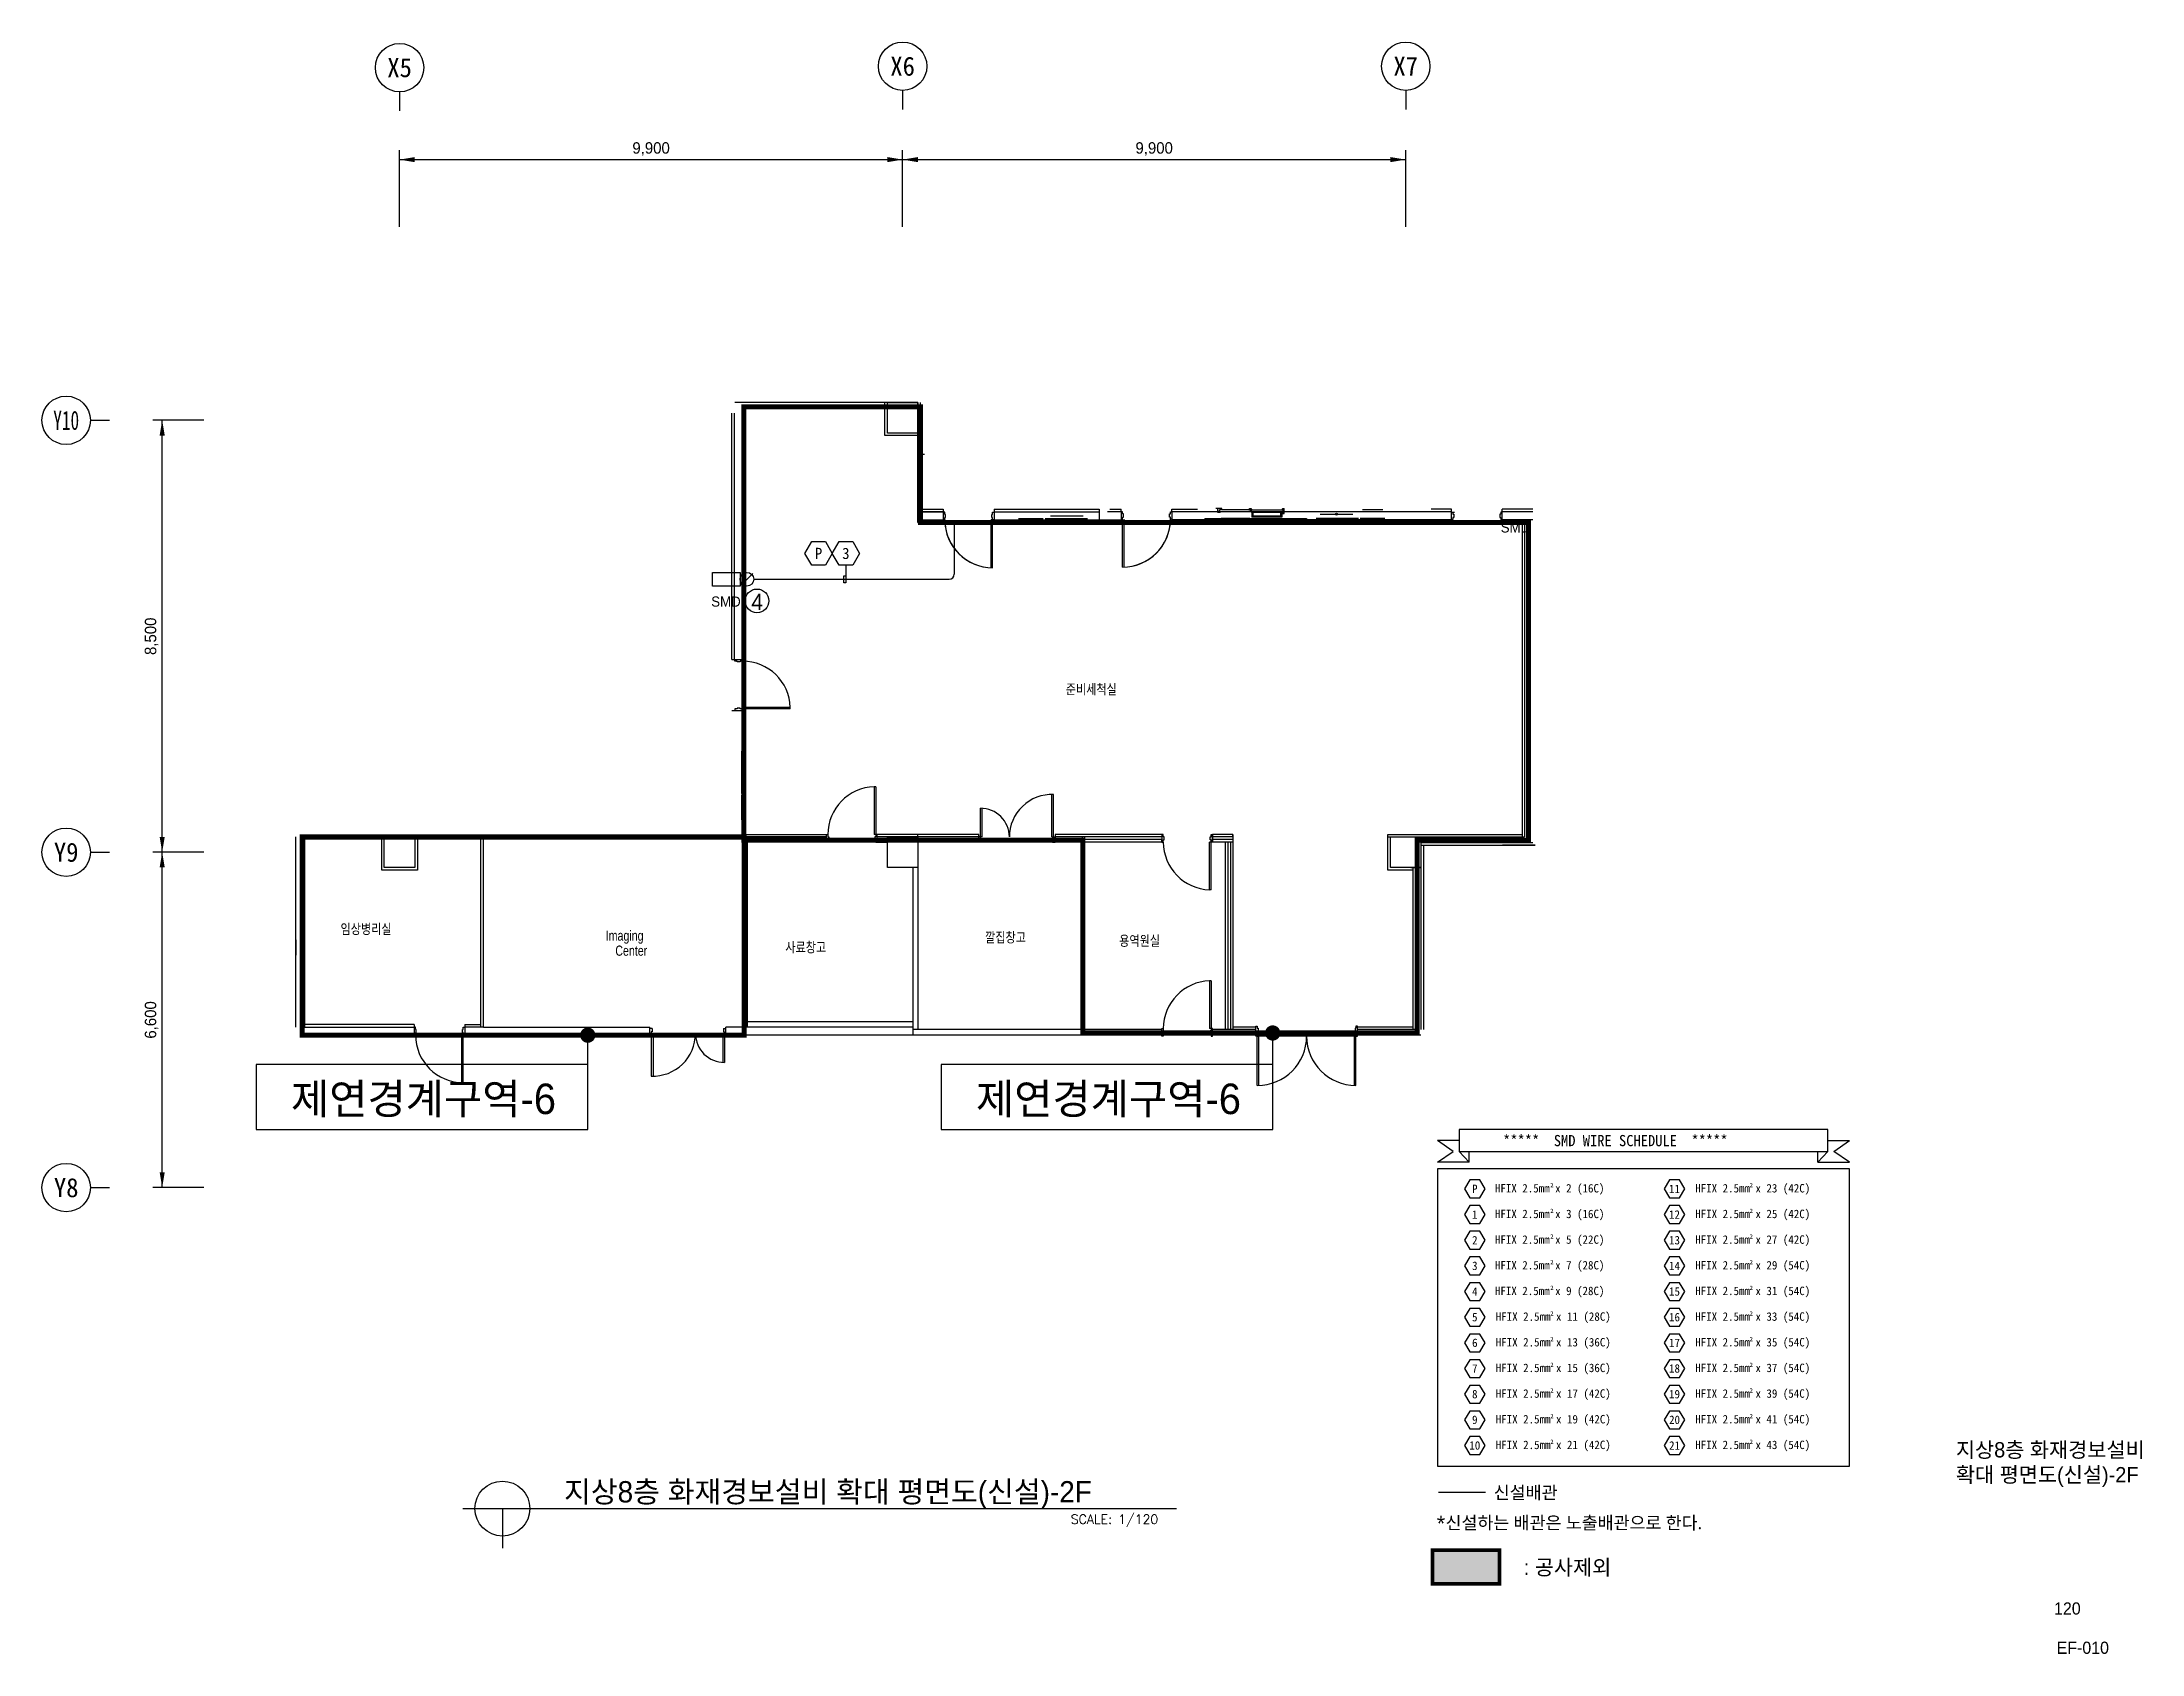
# Model space of a CAD drawing. Header units: millimetres. Extents: x 5934 to 47260, y 1455 to 33178.
import ezdxf
from ezdxf.enums import TextEntityAlignment as Align

# ---------------------------------------------------------------- set-up
doc = ezdxf.new("R2010")
doc.units = ezdxf.units.MM
doc.header["$LTSCALE"] = 120
doc.linetypes.add('HIDDEN', pattern=[9.525, 6.35, -3.175])
doc.linetypes.add('HIDDENX2', pattern=[0.75, 0.5, -0.25])
for name, color, linetype in [('1구역', 41, 'Continuous'), ('7', 7, 'Continuous'), ('ARCH', 9, 'Continuous'), ('DAMPER', 2, 'Continuous'), ('duct-si', 7, 'Continuous'), ('fire', 2, 'Continuous'), ('fire-l', 4, 'Continuous'), ('FIRE-NOTE', 7, 'Continuous'), ('FORM', 7, 'Continuous'), ('smd-f', 2, 'Continuous'), ('공사제외', 5, 'Continuous')]:
    doc.layers.add(name, color=color, linetype=linetype)
doc.styles.add('GHD', font='')
doc.styles.add('ghs', font='')
doc.styles.add('SIM', font='simplex_.ttf')
doc.styles.add('SUKWOO', font='malgun.ttf')
doc.styles.add('TEST', font='')
doc.styles.add('TT', font='')
doc.styles.add('돋움', font='')
doc.styles.add('울릉도l', font='')
doc.styles.add('울릉도M', font='HYWULM.TTF')
doc.styles.get('GHD').set_extended_font_data('Dotum')
doc.styles.get('ghs').set_extended_font_data('Dotum')
doc.styles.get('TEST').set_extended_font_data('Dotum')
doc.styles.get('TT').set_extended_font_data('Dotum')
doc.styles.get('돋움').set_extended_font_data('DotumChe')
doc.styles.get('울릉도l').set_extended_font_data('Dotum')

# ---------------------------------------------------------------- blocks, each defined once
blk = doc.blocks.new('주열마킹$0$')
blk.add_line((0, 5), (0, 0))
blk.add_circle((0, 11.35), 6.35)
at = {"color": 3, "style": '돋움'}
blk.add_attdef('NO', text='', height=5, dxfattribs=at).set_placement((0, 11.35), align=Align.MIDDLE_CENTER)
blk = doc.blocks.new('*U2')
blk.add_line((0, 5), (0, 0))
blk.add_circle((0, 11.35), 6.35)
at = {"color": 3, "style": '돋움'}
blk.add_attdef('NO', text='', height=5, dxfattribs=at).set_placement((0, 11.35), align=Align.MIDDLE_CENTER)
blk = doc.blocks.new('e-22-1')
at = {"layer": 'DAMPER'}
blk.add_line((-5, 1), (-1, 1), dxfattribs=at)
at = {"layer": 'fire'}
for p, q in [((-5, -1), (-5, 1)), ((-1, 1), (-1, -1)), ((0.85, 0.85), (-0.85, -0.85)), ((-1, -1), (-5, -1))]:
    blk.add_line(p, q, dxfattribs=at)
blk.add_circle((0, 0), 1, dxfattribs=at)

msp = doc.modelspace()

# ---------------------------------------------------------------- hatches: boundary and pattern name
at = {"layer": '공사제외'}
h = msp.add_hatch(color=253, dxfattribs=at)
h.dxf.hatch_style = 1
h.paths.add_polyline_path([(33298, 3500), (34616, 3500), (34616, 2835), (33298, 2835)])

# ---------------------------------------------------------------- linework, layer by layer
at = {"layer": '1구역', "color": 3, "linetype": 'HIDDENX2', "ltscale": 7, "const_width": 100, "elevation": 0}
for points in [[(19745, 25996), (23220, 25996), (23220, 23723), (35187, 23723), (35187, 17472), (32996, 17472), (32996, 13676), (26414, 13676), (26414, 17472), (19745, 17472)], [(11055, 17533), (19753, 17533), (19753, 13633), (11055, 13633)]]:
    msp.add_lwpolyline(points, close=True, dxfattribs=at)
at = {"layer": 'ARCH', "color": 1}
for p, q in [((12970, 29541, 0), (12970, 31050, 0)), ((22870, 29541, 0), (22870, 31050, 0)), ((22870, 29541, 0), (22870, 31050, 0)), ((32770, 29541, 0), (32770, 31050, 0)), ((12970, 30863, 0), (22870, 30863, 0)), ((22870, 30863, 0), (32770, 30863, 0)), ((9120, 25733, 0), (8112, 25733, 0)), ((8299, 17233, 0), (8299, 25733, 0)), ((9120, 17233, 0), (8112, 17233, 0)), ((9120, 17233, 0), (8112, 17233, 0)), ((8299, 10633, 0), (8299, 17233, 0)), ((9120, 10633, 0), (8112, 10633, 0))]:
    msp.add_line(p, q, dxfattribs=at)
at = {"layer": 'ARCH', "color": 9}
for p, q in [((22570, 26083, 0), (19570, 26083, 0)), ((22520, 25483, 0), (22520, 26083, 0)), ((22520, 25433, 0), (22520, 26083, 0)), ((23170, 26083, 0), (22570, 26083, 0)), ((22570, 26083, 0), (23170, 26083, 0)), ((22570, 25483, 0), (22570, 26083, 0)), ((22570, 26083, 0), (23170, 26083, 0)), ((22570, 25483, 0), (22570, 26083, 0)), ((23170, 25483, 0), (23170, 26083, 0)), ((23170, 26083, 0), (23170, 25483, 0)), ((23170, 26083, 0), (23170, 25483, 0)), ((23220, 23723, 0), (23220, 26083, 0)), ((19510, 21023, 0), (19510, 25873, 0)), ((19560, 21023, 0), (19560, 25873, 0)), ((19720, 21023, 0), (19720, 25873, 0)), ((19770, 21023, 0), (19770, 25873, 0)), ((23170, 25433, 0), (22520, 25433, 0)), ((23170, 25483, 0), (22570, 25483, 0)), ((23170, 25483, 0), (22570, 25483, 0)), ((23170, 23723, 0), (23170, 25483, 0)), ((23170, 23723, 0), (23170, 25483, 0)), ((23170, 25483, 0), (23170, 25483, 0)), ((23220, 23983, 0), (23670, 23983, 0)), ((23670, 23983, 0), (23670, 23723, 0)), ((24670, 23983, 0), (24670, 23723, 0)), ((24670, 23983, 0), (26740, 23983, 0)), ((26740, 23983, 0), (26740, 23723, 0)), ((26950, 23983, 0), (27170, 23983, 0)), ((26950, 23983, 0), (27170, 23983, 0)), ((27170, 23933, 0), (27170, 23983, 0)), ((28170, 23983, 0), (28670, 23983, 0)), ((28170, 23933, 0), (28170, 23983, 0)), ((29152, 23998, 0), (29032, 23998, 0)), ((29074, 23919, 0), (29074, 23998, 0)), ((29152, 23998, 0), (29074, 23998, 0)), ((29132, 23969, 0), (29107, 23969, 0)), ((29107, 23936, 0), (29107, 23969, 0)), ((29132, 23986, 0), (29132, 23969, 0)), ((29144, 23986, 0), (29132, 23986, 0)), ((29144, 23986, 0), (29144, 23969, 0)), ((29152, 23969, 0), (29144, 23969, 0)), ((29152, 23969, 0), (29152, 23998, 0)), ((29160, 23969, 0), (29152, 23969, 0)), ((29685, 23969, 0), (29160, 23969, 0)), ((29685, 23969, 0), (29693, 23969, 0)), ((29693, 23969, 0), (29693, 23998, 0)), ((29693, 23998, 0), (29729, 23998, 0)), ((29693, 23998, 0), (29737, 23998, 0)), ((29693, 23969, 0), (29702, 23969, 0)), ((29702, 23986, 0), (29702, 23969, 0)), ((29702, 23986, 0), (29714, 23986, 0)), ((29714, 23986, 0), (29714, 23969, 0)), ((29714, 23969, 0), (29745, 23969, 0)), ((29729, 23984, 0), (29729, 23998, 0)), ((29729, 23984, 0), (29745, 23984, 0)), ((29745, 23969, 0), (29745, 23984, 0)), ((30345, 23991, 0), (30353, 23999, 0)), ((30345, 23985, 0), (30345, 23991, 0)), ((30345, 23985, 0), (30361, 23985, 0)), ((30353, 23999, 0), (30381, 23999, 0)), ((30361, 23921, 0), (30361, 23985, 0)), ((30381, 23899, 0), (30381, 23999, 0)), ((31922, 23978, 0), (32322, 23978, 0)), ((33670, 23983, 0), (33270, 23983, 0)), ((33670, 23933, 0), (33670, 23983, 0)), ((35270, 23983, 0), (34670, 23983, 0)), ((34670, 23933, 0), (34670, 23983, 0)), ((23670, 23723, 0), (23170, 23723, 0)), ((23170, 23723, 0), (23670, 23723, 0)), ((23670, 23933, 0), (23220, 23933, 0)), ((23220, 23933, 0), (23670, 23933, 0)), ((23220, 23933, 0), (23670, 23933, 0)), ((23220, 23773, 0), (23670, 23773, 0)), ((23220, 23723, 0), (23670, 23723, 0)), ((23700, 23923, 0), (23670, 23923, 0)), ((23700, 23923, 0), (23670, 23923, 0)), ((23670, 23773, 0), (23700, 23773, 0)), ((23670, 23773, 0), (23700, 23773, 0)), ((23700, 23878, 0), (23700, 23923, 0)), ((23700, 23878, 0), (23700, 23923, 0)), ((23715, 23878, 0), (23700, 23878, 0)), ((23715, 23878, 0), (23700, 23878, 0)), ((23700, 23773, 0), (23700, 23818, 0)), ((23700, 23818, 0), (23715, 23818, 0)), ((23700, 23773, 0), (23700, 23818, 0)), ((23700, 23818, 0), (23715, 23818, 0)), ((23715, 23818, 0), (23715, 23878, 0)), ((23715, 23818, 0), (23715, 23878, 0)), ((24611, 22833, 0), (24611, 23773, 0)), ((24611, 22833, 0), (24611, 23773, 0)), ((24640, 23773, 0), (24611, 23773, 0)), ((24625, 23818, 0), (24625, 23878, 0)), ((24625, 23878, 0), (24640, 23878, 0)), ((24625, 23818, 0), (24625, 23878, 0)), ((24625, 23878, 0), (24640, 23878, 0)), ((24640, 23818, 0), (24625, 23818, 0)), ((24640, 23818, 0), (24625, 23818, 0)), ((24640, 23878, 0), (24640, 23923, 0)), ((24640, 23923, 0), (24670, 23923, 0)), ((24640, 23878, 0), (24640, 23923, 0)), ((24640, 23923, 0), (24670, 23923, 0)), ((24640, 23773, 0), (24640, 23818, 0)), ((24640, 23773, 0), (24640, 23818, 0)), ((24640, 22833, 0), (24640, 23773, 0)), ((24640, 22833, 0), (24640, 23773, 0)), ((24670, 23773, 0), (24640, 23773, 0)), ((24670, 23773, 0), (24640, 23773, 0)), ((24670, 23933, 0), (26740, 23933, 0)), ((24670, 23923, 0), (24670, 23773, 0)), ((24670, 23773, 0), (26740, 23773, 0)), ((24670, 23723, 0), (24920, 23723, 0)), ((24670, 23723, 0), (26740, 23723, 0)), ((26541, 23758, 0), (25117, 23758, 0)), ((26541, 23723, 0), (25117, 23723, 0)), ((25637, 23793, 0), (25152, 23793, 0)), ((25637, 23758, 0), (25637, 23723, 0)), ((26506, 23793, 0), (25672, 23793, 0)), ((26421, 23846, 0), (25781, 23846, 0)), ((26740, 23773, 0), (27170, 23773, 0)), ((26740, 23723, 0), (27170, 23723, 0)), ((27170, 23933, 0), (26900, 23933, 0)), ((26900, 23933, 0), (26900, 23933, 0)), ((27170, 23935, 0), (27170, 23785, 0)), ((27200, 23935, 0), (27170, 23935, 0)), ((27170, 23935, 0), (27170, 23773, 0)), ((27200, 23935, 0), (27170, 23935, 0)), ((27170, 23785, 0), (27200, 23785, 0)), ((27170, 23785, 0), (27200, 23785, 0)), ((27170, 23773, 0), (27170, 23723, 0)), ((27200, 23890, 0), (27200, 23935, 0)), ((27200, 23890, 0), (27200, 23935, 0)), ((27215, 23890, 0), (27200, 23890, 0)), ((27215, 23890, 0), (27200, 23890, 0)), ((27200, 23785, 0), (27200, 23830, 0)), ((27200, 23830, 0), (27215, 23830, 0)), ((27200, 23785, 0), (27200, 23830, 0)), ((27200, 23830, 0), (27215, 23830, 0)), ((27200, 22845, 0), (27200, 23785, 0)), ((27200, 22845, 0), (27200, 23785, 0)), ((27215, 23830, 0), (27215, 23890, 0)), ((27215, 23830, 0), (27215, 23890, 0)), ((27230, 22845, 0), (27230, 23785, 0)), ((27230, 22845, 0), (27230, 23785, 0)), ((28125, 23830, 0), (28125, 23890, 0)), ((28125, 23890, 0), (28140, 23890, 0)), ((28125, 23830, 0), (28125, 23890, 0)), ((28125, 23890, 0), (28140, 23890, 0)), ((28140, 23830, 0), (28125, 23830, 0)), ((28140, 23830, 0), (28125, 23830, 0)), ((28140, 23890, 0), (28140, 23935, 0)), ((28140, 23935, 0), (28170, 23935, 0)), ((28140, 23890, 0), (28140, 23935, 0)), ((28140, 23935, 0), (28170, 23935, 0)), ((28140, 23785, 0), (28140, 23830, 0)), ((28140, 23785, 0), (28140, 23830, 0)), ((28170, 23785, 0), (28140, 23785, 0)), ((28170, 23785, 0), (28140, 23785, 0)), ((33670, 23933, 0), (28170, 23933, 0)), ((28170, 23933, 0), (28170, 23773, 0)), ((28170, 23773, 0), (28170, 23723, 0)), ((33670, 23773, 0), (28170, 23773, 0)), ((33670, 23723, 0), (28170, 23723, 0)), ((28820, 23798, 0), (28820, 23733, 0)), ((28820, 23798, 0), (30820, 23798, 0)), ((28820, 23763, 0), (28855, 23763, 0)), ((28820, 23733, 0), (29140, 23733, 0)), ((28825, 23793, 0), (28825, 23768, 0)), ((28825, 23768, 0), (28850, 23768, 0)), ((28855, 23763, 0), (30670, 23763, 0)), ((29122, 23919, 0), (29074, 23919, 0)), ((29140, 23763, 0), (29105, 23763, 0)), ((29122, 23936, 0), (29107, 23936, 0)), ((29135, 23768, 0), (29110, 23768, 0)), ((29122, 23919, 0), (29122, 23936, 0)), ((29135, 23793, 0), (29135, 23768, 0)), ((29140, 23806, 0), (29140, 23733, 0)), ((29140, 23806, 0), (29705, 23806, 0)), ((29140, 23798, 0), (29140, 23763, 0)), ((29705, 23733, 0), (29140, 23733, 0)), ((29705, 23733, 0), (29705, 23806, 0)), ((29705, 23798, 0), (29705, 23763, 0)), ((29705, 23763, 0), (29740, 23763, 0)), ((29705, 23733, 0), (30328, 23733, 0)), ((29710, 23793, 0), (29710, 23768, 0)), ((29710, 23768, 0), (29735, 23768, 0)), ((29722, 23937, 0), (29722, 23967, 0)), ((30361, 23967, 0), (29722, 23967, 0)), ((29745, 23937, 0), (29722, 23937, 0)), ((29744, 23937, 0), (29744, 23827, 0)), ((30330, 23827, 0), (29744, 23827, 0)), ((29745, 23918, 0), (29745, 23937, 0)), ((29745, 23937, 0), (29745, 23829, 0)), ((29745, 23928, 0), (29745, 23848, 0)), ((30341, 23918, 0), (29745, 23918, 0)), ((30328, 23848, 0), (29745, 23848, 0)), ((30328, 23829, 0), (29745, 23829, 0)), ((29755, 23848, 0), (29755, 23918, 0)), ((29765, 23848, 0), (29755, 23848, 0)), ((29765, 23848, 0), (29765, 23918, 0)), ((30308, 23918, 0), (30308, 23848, 0)), ((30318, 23848, 0), (30308, 23848, 0)), ((30318, 23918, 0), (30318, 23848, 0)), ((30328, 23918, 0), (30328, 23829, 0)), ((30328, 23763, 0), (30328, 23733, 0)), ((30330, 23918, 0), (30330, 23827, 0)), ((30340, 23763, 0), (30340, 23733, 0)), ((30340, 23733, 0), (30820, 23733, 0)), ((30361, 23921, 0), (30341, 23921, 0)), ((30341, 23899, 0), (30341, 23921, 0)), ((30361, 23921, 0), (30341, 23921, 0)), ((30341, 23921, 0), (30341, 23918, 0)), ((30341, 23899, 0), (30381, 23899, 0)), ((30361, 23967, 0), (30361, 23921, 0)), ((30670, 23763, 0), (30820, 23763, 0)), ((30820, 23763, 0), (30785, 23763, 0)), ((30815, 23768, 0), (30790, 23768, 0)), ((30815, 23793, 0), (30815, 23768, 0)), ((30820, 23798, 0), (30820, 23733, 0)), ((30820, 23798, 0), (30820, 23763, 0)), ((30820, 23768, 0), (30820, 23733, 0)), ((32394, 23768, 0), (30970, 23768, 0)), ((30970, 23768, 0), (30970, 23733, 0)), ((32394, 23733, 0), (30970, 23733, 0)), ((31839, 23803, 0), (31005, 23803, 0)), ((31090, 23887, 0), (31730, 23885, 0)), ((32359, 23803, 0), (31874, 23803, 0)), ((31874, 23768, 0), (31874, 23733, 0)), ((32394, 23768, 0), (32394, 23733, 0)), ((33670, 23773, 0), (33670, 23933, 0)), ((33670, 23928, 0), (33700, 23928, 0)), ((33700, 23778, 0), (33670, 23778, 0)), ((33670, 23723, 0), (33670, 23773, 0)), ((33700, 23928, 0), (33730, 23928, 0)), ((33700, 23928, 0), (33700, 23883, 0)), ((33700, 23883, 0), (33715, 23883, 0)), ((33715, 23823, 0), (33700, 23823, 0)), ((33700, 23823, 0), (33700, 23778, 0)), ((33715, 23883, 0), (33715, 23823, 0)), ((34640, 23883, 0), (34625, 23883, 0)), ((34625, 23883, 0), (34625, 23823, 0)), ((34625, 23823, 0), (34640, 23823, 0)), ((34670, 23928, 0), (34640, 23928, 0)), ((34640, 23928, 0), (34640, 23883, 0)), ((34640, 23823, 0), (34640, 23778, 0)), ((34640, 23778, 0), (34670, 23778, 0)), ((35270, 23933, 0), (34670, 23933, 0)), ((34670, 23773, 0), (34670, 23933, 0)), ((35270, 23773, 0), (34670, 23773, 0)), ((34670, 23723, 0), (34670, 23773, 0)), ((35110, 23723, 0), (34670, 23723, 0)), ((35060, 23723, 0), (35060, 17533, 0)), ((35110, 23773, 0), (35110, 17533, 0)), ((19510, 21023, 0), (19770, 21023, 0)), ((19570, 21023, 0), (19720, 21023, 0)), ((19570, 20993, 0), (19570, 21023, 0)), ((19570, 20993, 0), (19570, 21023, 0)), ((19615, 20993, 0), (19570, 20993, 0)), ((19615, 20993, 0), (19570, 20993, 0)), ((19615, 20978, 0), (19615, 20993, 0)), ((19615, 20978, 0), (19615, 20993, 0)), ((19675, 20978, 0), (19615, 20978, 0)), ((19675, 20978, 0), (19615, 20978, 0)), ((19720, 20993, 0), (19675, 20993, 0)), ((19675, 20993, 0), (19675, 20978, 0)), ((19720, 20993, 0), (19675, 20993, 0)), ((19675, 20993, 0), (19675, 20978, 0)), ((19720, 21023, 0), (19720, 20993, 0)), ((19720, 21023, 0), (19720, 20993, 0)), ((19510, 20023, 0), (19770, 20023, 0)), ((19615, 20053, 0), (19570, 20053, 0)), ((19615, 20053, 0), (19570, 20053, 0)), ((19570, 20053, 0), (19570, 20023, 0)), ((19570, 20023, 0), (19720, 20023, 0)), ((19675, 20068, 0), (19615, 20068, 0)), ((19615, 20068, 0), (19615, 20053, 0)), ((19675, 20068, 0), (19615, 20068, 0)), ((19615, 20068, 0), (19615, 20053, 0)), ((19675, 20053, 0), (19675, 20068, 0)), ((19675, 20053, 0), (19675, 20068, 0)), ((19720, 20053, 0), (19675, 20053, 0)), ((19720, 20053, 0), (19675, 20053, 0)), ((20660, 20083, 0), (19720, 20083, 0)), ((19720, 20053, 0), (19720, 20083, 0)), ((20660, 20083, 0), (19720, 20083, 0)), ((19720, 20053, 0), (19720, 20083, 0)), ((20660, 20053, 0), (19720, 20053, 0)), ((20660, 20053, 0), (19720, 20053, 0)), ((19720, 20023, 0), (19720, 20053, 0)), ((19720, 20023, 0), (19720, 20053, 0)), ((19720, 19257, 0), (19720, 20023, 0)), ((19770, 19207, 0), (19770, 20023, 0)), ((20660, 20053, 0), (20660, 20083, 0)), ((20660, 20053, 0), (20660, 20083, 0)), ((19700, 19222, 0), (19700, 18388, 0)), ((19735, 19257, 0), (19735, 17833, 0)), ((19770, 19257, 0), (19770, 17833, 0)), ((19700, 18353, 0), (19700, 17868, 0)), ((19735, 18353, 0), (19770, 18353, 0)), ((22311, 18523, 0), (22311, 17583, 0)), ((22340, 18523, 0), (22311, 18523, 0)), ((22311, 18523, 0), (22311, 17583, 0)), ((22340, 18523, 0), (22311, 18523, 0)), ((22340, 18523, 0), (22340, 17583, 0)), ((22340, 18523, 0), (22340, 17583, 0)), ((25806, 17533, 0), (25806, 18368, 0)), ((25841, 17533, 0), (25841, 18367, 0)), ((19720, 13793, 0), (19720, 17833, 0)), ((19770, 17583, 0), (19770, 17833, 0)), ((24400, 17533, 0), (24400, 18098, 0)), ((24435, 17533, 0), (24435, 18097, 0)), ((10930, 13793, 0), (10930, 17533, 0)), ((11055, 13793, 0), (11055, 17533, 0)), ((11105, 13793, 0), (11105, 17533, 0)), ((12620, 16933, 0), (12620, 17533, 0)), ((12620, 16883, 0), (12620, 17533, 0)), ((12670, 16933, 0), (12670, 17533, 0)), ((12670, 16933, 0), (12670, 17533, 0)), ((13270, 17533, 0), (13270, 16933, 0)), ((13270, 17533, 0), (13270, 16933, 0)), ((13320, 17533, 0), (13320, 16933, 0)), ((13320, 17533, 0), (13320, 16883, 0)), ((14570, 13793, 0), (14570, 17533, 0)), ((14620, 13793, 0), (14620, 17533, 0)), ((19720, 17583, 0), (19770, 17583, 0)), ((19720, 17533, 0), (19770, 17533, 0)), ((21370, 17533, 0), (19750, 17533, 0)), ((19770, 17583, 0), (21370, 17583, 0)), ((19770, 17533, 0), (21370, 17533, 0)), ((19820, 13793, 0), (19820, 17533, 0)), ((21370, 17433, 0), (19820, 17433, 0)), ((21370, 17433, 0), (21370, 17583, 0)), ((21370, 17583, 0), (21400, 17583, 0)), ((21370, 17433, 0), (21370, 17583, 0)), ((21370, 17583, 0), (21400, 17583, 0)), ((21400, 17433, 0), (21370, 17433, 0)), ((21400, 17433, 0), (21370, 17433, 0)), ((21400, 17583, 0), (21400, 17538, 0)), ((21400, 17583, 0), (21400, 17538, 0)), ((21400, 17538, 0), (21415, 17538, 0)), ((21400, 17538, 0), (21415, 17538, 0)), ((21415, 17478, 0), (21400, 17478, 0)), ((21400, 17478, 0), (21400, 17433, 0)), ((21415, 17478, 0), (21400, 17478, 0)), ((21400, 17478, 0), (21400, 17433, 0)), ((21415, 17538, 0), (21415, 17478, 0)), ((21415, 17538, 0), (21415, 17478, 0)), ((22340, 17583, 0), (22311, 17583, 0)), ((22340, 17583, 0), (22311, 17583, 0)), ((22340, 17538, 0), (22325, 17538, 0)), ((22325, 17538, 0), (22325, 17478, 0)), ((22340, 17538, 0), (22325, 17538, 0)), ((22325, 17538, 0), (22325, 17478, 0)), ((22325, 17478, 0), (22340, 17478, 0)), ((22325, 17478, 0), (22340, 17478, 0)), ((22370, 17583, 0), (22340, 17583, 0)), ((22340, 17583, 0), (22340, 17538, 0)), ((22370, 17583, 0), (22340, 17583, 0)), ((22340, 17583, 0), (22340, 17538, 0)), ((22340, 17478, 0), (22340, 17433, 0)), ((22340, 17478, 0), (22340, 17433, 0)), ((22340, 17433, 0), (22370, 17433, 0)), ((22340, 17433, 0), (22370, 17433, 0)), ((22370, 17433, 0), (22370, 17583, 0)), ((22370, 17433, 0), (22370, 17583, 0)), ((24370, 17583, 0), (22370, 17583, 0)), ((24370, 17533, 0), (22370, 17533, 0)), ((22370, 17433, 0), (22570, 17433, 0)), ((22570, 17533, 0), (23170, 17533, 0)), ((22570, 16933, 0), (22570, 17533, 0)), ((23170, 17533, 0), (23170, 17583, 0)), ((23170, 17533, 0), (23170, 16933, 0)), ((24370, 17483, 0), (23170, 17483, 0)), ((24370, 17433, 0), (23170, 17433, 0)), ((24370, 17433, 0), (24370, 17583, 0)), ((24400, 17533, 0), (24370, 17533, 0)), ((24420, 17433, 0), (24370, 17433, 0)), ((24400, 17497, 0), (24400, 17533, 0)), ((24435, 17533, 0), (24400, 17533, 0)), ((24420, 17497, 0), (24400, 17497, 0)), ((24420, 17433, 0), (24420, 17497, 0)), ((25806, 17533, 0), (25841, 17533, 0)), ((25821, 17433, 0), (25821, 17497, 0)), ((25821, 17497, 0), (25841, 17497, 0)), ((25821, 17433, 0), (25870, 17433, 0)), ((25841, 17497, 0), (25841, 17533, 0)), ((25841, 17533, 0), (25870, 17533, 0)), ((27970, 17583, 0), (25870, 17583, 0)), ((25870, 17583, 0), (25870, 17433, 0)), ((27970, 17533, 0), (25870, 17533, 0)), ((26400, 17483, 0), (25870, 17483, 0)), ((26400, 17433, 0), (25870, 17433, 0)), ((26400, 17533, 0), (26400, 13743, 0)), ((26450, 17533, 0), (26450, 13743, 0)), ((27970, 17483, 0), (26450, 17483, 0)), ((27970, 17433, 0), (26450, 17433, 0)), ((27970, 17583, 0), (27970, 17433, 0)), ((28000, 17583, 0), (27970, 17583, 0)), ((27970, 17583, 0), (27970, 17433, 0)), ((28000, 17583, 0), (27970, 17583, 0)), ((27970, 17433, 0), (27970, 17500, 0)), ((27970, 17433, 0), (28000, 17433, 0)), ((27970, 17433, 0), (28000, 17433, 0)), ((28000, 17538, 0), (28000, 17583, 0)), ((28000, 17538, 0), (28000, 17583, 0)), ((28015, 17538, 0), (28000, 17538, 0)), ((28015, 17538, 0), (28000, 17538, 0)), ((28000, 17433, 0), (28000, 17478, 0)), ((28000, 17478, 0), (28015, 17478, 0)), ((28000, 17433, 0), (28000, 17478, 0)), ((28000, 17478, 0), (28015, 17478, 0)), ((28015, 17478, 0), (28015, 17538, 0)), ((28015, 17478, 0), (28015, 17538, 0)), ((28911, 16493, 0), (28911, 17433, 0)), ((28940, 17433, 0), (28911, 17433, 0)), ((28911, 16493, 0), (28911, 17433, 0)), ((28940, 17433, 0), (28911, 17433, 0)), ((28925, 17478, 0), (28925, 17538, 0)), ((28925, 17538, 0), (28940, 17538, 0)), ((28925, 17478, 0), (28925, 17538, 0)), ((28925, 17538, 0), (28940, 17538, 0)), ((28940, 17478, 0), (28925, 17478, 0)), ((28940, 17478, 0), (28925, 17478, 0)), ((28940, 17538, 0), (28940, 17583, 0)), ((28940, 17583, 0), (28970, 17583, 0)), ((28940, 17538, 0), (28940, 17583, 0)), ((28940, 17583, 0), (28970, 17583, 0)), ((28940, 17433, 0), (28940, 17478, 0)), ((28940, 17433, 0), (28940, 17478, 0)), ((28940, 16493, 0), (28940, 17433, 0)), ((28940, 16493, 0), (28940, 17433, 0)), ((28970, 17433, 0), (28940, 17433, 0)), ((28970, 17433, 0), (28940, 17433, 0)), ((29370, 17583, 0), (28970, 17583, 0)), ((28970, 17433, 0), (28970, 17583, 0)), ((28970, 17583, 0), (28970, 17433, 0)), ((28970, 17583, 0), (28970, 17433, 0)), ((29370, 17533, 0), (28970, 17533, 0)), ((29370, 17483, 0), (28970, 17483, 0)), ((29370, 17433, 0), (28970, 17433, 0)), ((29220, 17433, 0), (29220, 13743, 0)), ((29270, 17433, 0), (29270, 13743, 0)), ((29320, 17433, 0), (29320, 13743, 0)), ((29370, 17583, 0), (29370, 13743, 0)), ((29370, 17533, 0), (29370, 17583, 0)), ((32420, 17583, 0), (35060, 17583, 0)), ((32420, 16883, 0), (32420, 17583, 0)), ((32420, 17533, 0), (35110, 17533, 0)), ((32470, 16933, 0), (32470, 17533, 0)), ((33070, 17533, 0), (33070, 17333, 0)), ((33070, 17533, 0), (33070, 16933, 0)), ((33070, 17423, 0), (35270, 17423, 0)), ((33070, 17373, 0), (35270, 17373, 0)), ((33120, 17373, 0), (33120, 13743, 0)), ((34670, 17373, 0), (35320, 17373, 0)), ((35319, 17372, 0), (34672, 17372, 0)), ((23170, 17333, 0), (23170, 13743, 0)), ((13320, 16883, 0), (12620, 16883, 0)), ((13270, 16933, 0), (12670, 16933, 0)), ((13270, 16933, 0), (12670, 16933, 0)), ((13270, 16883, 0), (12670, 16883, 0)), ((23170, 16933, 0), (22570, 16933, 0)), ((23070, 16933, 0), (23070, 13743, 0)), ((32910, 16883, 0), (32420, 16883, 0)), ((33070, 16933, 0), (32470, 16933, 0)), ((32870, 16933, 0), (33070, 16933, 0)), ((32910, 16933, 0), (32910, 13743, 0)), ((32960, 16933, 0), (32960, 13743, 0)), ((33070, 16933, 0), (33070, 13743, 0)), ((28940, 16493, 0), (28911, 16493, 0)), ((28940, 16493, 0), (28911, 16493, 0)), ((10930, 15508, 0), (10930, 15208, 0)), ((28911, 14703, 0), (28911, 13763, 0)), ((28940, 14703, 0), (28911, 14703, 0)), ((28911, 14703, 0), (28911, 13763, 0)), ((28940, 14703, 0), (28911, 14703, 0)), ((28940, 14703, 0), (28940, 13763, 0)), ((28940, 14703, 0), (28940, 13763, 0)), ((11055, 13793, 0), (13255, 13793, 0)), ((13255, 13843, 0), (11105, 13843, 0)), ((13255, 13843, 0), (13255, 13793, 0)), ((13255, 13793, 0), (13255, 13633, 0)), ((13255, 13788, 0), (13255, 13638, 0)), ((13285, 13788, 0), (13255, 13788, 0)), ((13255, 13788, 0), (13255, 13638, 0)), ((13285, 13788, 0), (13255, 13788, 0)), ((13255, 13638, 0), (13285, 13638, 0)), ((13255, 13638, 0), (13285, 13638, 0)), ((13285, 13743, 0), (13285, 13788, 0)), ((13285, 13743, 0), (13285, 13788, 0)), ((13300, 13743, 0), (13285, 13743, 0)), ((13300, 13743, 0), (13285, 13743, 0)), ((13285, 13638, 0), (13285, 13683, 0)), ((13285, 13683, 0), (13300, 13683, 0)), ((13285, 13638, 0), (13285, 13683, 0)), ((13285, 13683, 0), (13300, 13683, 0)), ((13300, 13683, 0), (13300, 13743, 0)), ((13300, 13683, 0), (13300, 13743, 0)), ((14196, 12698, 0), (14196, 13638, 0)), ((14196, 13638, 0), (14225, 13638, 0)), ((14196, 12698, 0), (14196, 13638, 0)), ((14210, 13683, 0), (14210, 13743, 0)), ((14210, 13743, 0), (14225, 13743, 0)), ((14210, 13683, 0), (14210, 13743, 0)), ((14210, 13743, 0), (14225, 13743, 0)), ((14225, 13683, 0), (14210, 13683, 0)), ((14225, 13683, 0), (14210, 13683, 0)), ((14225, 13743, 0), (14225, 13788, 0)), ((14225, 13788, 0), (14255, 13788, 0)), ((14225, 13743, 0), (14225, 13788, 0)), ((14225, 13788, 0), (14255, 13788, 0)), ((14225, 13638, 0), (14225, 13683, 0)), ((14225, 13638, 0), (14225, 13683, 0)), ((14225, 12698, 0), (14225, 13638, 0)), ((14225, 12698, 0), (14225, 13638, 0)), ((14255, 13638, 0), (14225, 13638, 0)), ((14255, 13638, 0), (14225, 13638, 0)), ((14255, 13843, 0), (14570, 13843, 0)), ((14255, 13843, 0), (14255, 13793, 0)), ((14255, 13793, 0), (14255, 13633, 0)), ((14620, 13793, 0), (14255, 13793, 0)), ((14255, 13788, 0), (14255, 13638, 0)), ((14255, 13788, 0), (14255, 13638, 0)), ((14620, 13793, 0), (17894, 13793, 0)), ((17894, 13633, 0), (17894, 13793, 0)), ((17944, 13763, 0), (17894, 13763, 0)), ((17894, 13663, 0), (17894, 13763, 0)), ((17944, 13763, 0), (17894, 13763, 0)), ((17894, 13663, 0), (17894, 13763, 0)), ((17923, 13663, 0), (17894, 13663, 0)), ((17923, 13663, 0), (17894, 13663, 0)), ((17944, 13699, 0), (17923, 13699, 0)), ((17923, 13699, 0), (17923, 13663, 0)), ((17944, 13699, 0), (17923, 13699, 0)), ((17923, 13699, 0), (17923, 13663, 0)), ((17958, 13663, 0), (17923, 13663, 0)), ((17923, 13663, 0), (17923, 12829, 0)), ((17958, 13663, 0), (17923, 13663, 0)), ((17923, 13663, 0), (17923, 12829, 0)), ((17944, 13763, 0), (17944, 13699, 0)), ((17944, 13763, 0), (17944, 13699, 0)), ((17958, 13663, 0), (17958, 12828, 0)), ((17958, 13663, 0), (17958, 12828, 0)), ((19329, 13663, 0), (19329, 13099, 0)), ((19329, 13663, 0), (19364, 13663, 0)), ((19329, 13663, 0), (19329, 13099, 0)), ((19329, 13663, 0), (19364, 13663, 0)), ((19344, 13763, 0), (19344, 13699, 0)), ((19344, 13763, 0), (19394, 13763, 0)), ((19344, 13763, 0), (19344, 13699, 0)), ((19344, 13763, 0), (19394, 13763, 0)), ((19344, 13699, 0), (19364, 13699, 0)), ((19344, 13699, 0), (19364, 13699, 0)), ((19364, 13699, 0), (19364, 13663, 0)), ((19364, 13699, 0), (19364, 13663, 0)), ((19364, 13663, 0), (19394, 13663, 0)), ((19364, 13663, 0), (19364, 13098, 0)), ((19364, 13663, 0), (19394, 13663, 0)), ((19364, 13663, 0), (19364, 13098, 0)), ((23070, 13793, 0), (19394, 13793, 0)), ((19394, 13633, 0), (19394, 13793, 0)), ((19394, 13663, 0), (19394, 13763, 0)), ((19394, 13663, 0), (19394, 13763, 0)), ((19394, 13663, 0), (19394, 13763, 0)), ((19394, 13663, 0), (19394, 13763, 0)), ((23070, 13893, 0), (19820, 13893, 0)), ((23070, 13793, 0), (23070, 13633, 0)), ((27970, 13743, 0), (23070, 13743, 0)), ((27970, 13613, 0), (27970, 13763, 0)), ((27970, 13763, 0), (28000, 13763, 0)), ((27970, 13613, 0), (27970, 13763, 0)), ((27970, 13763, 0), (28000, 13763, 0)), ((28000, 13763, 0), (28000, 13718, 0)), ((28000, 13763, 0), (28000, 13718, 0)), ((28000, 13718, 0), (28015, 13718, 0)), ((28000, 13718, 0), (28015, 13718, 0)), ((28015, 13658, 0), (28000, 13658, 0)), ((28000, 13658, 0), (28000, 13613, 0)), ((28015, 13658, 0), (28000, 13658, 0)), ((28000, 13658, 0), (28000, 13613, 0)), ((28015, 13718, 0), (28015, 13658, 0)), ((28015, 13718, 0), (28015, 13658, 0)), ((28940, 13763, 0), (28911, 13763, 0)), ((28940, 13763, 0), (28911, 13763, 0)), ((28940, 13718, 0), (28925, 13718, 0)), ((28925, 13718, 0), (28925, 13658, 0)), ((28940, 13718, 0), (28925, 13718, 0)), ((28925, 13718, 0), (28925, 13658, 0)), ((28925, 13658, 0), (28940, 13658, 0)), ((28925, 13658, 0), (28940, 13658, 0)), ((28970, 13763, 0), (28940, 13763, 0)), ((28940, 13763, 0), (28940, 13718, 0)), ((28970, 13763, 0), (28940, 13763, 0)), ((28940, 13763, 0), (28940, 13718, 0)), ((28940, 13658, 0), (28940, 13613, 0)), ((28940, 13658, 0), (28940, 13613, 0)), ((28940, 13638, 0), (28970, 13638, 0)), ((28970, 13613, 0), (28970, 13763, 0)), ((29820, 13743, 0), (28970, 13743, 0)), ((29820, 13793, 0), (29370, 13793, 0)), ((29820, 13613, 0), (29820, 13813, 0)), ((29820, 13813, 0), (29850, 13813, 0)), ((29820, 13613, 0), (29820, 13813, 0)), ((29820, 13813, 0), (29850, 13813, 0)), ((29850, 13813, 0), (29850, 13768, 0)), ((29850, 13813, 0), (29850, 13768, 0)), ((29850, 13768, 0), (29865, 13768, 0)), ((29850, 13768, 0), (29865, 13768, 0)), ((31790, 13658, 0), (29850, 13658, 0)), ((29865, 13658, 0), (29850, 13658, 0)), ((29850, 13658, 0), (29850, 13613, 0)), ((31790, 13658, 0), (29850, 13658, 0)), ((29865, 13658, 0), (29850, 13658, 0)), ((29850, 13658, 0), (29850, 13613, 0)), ((29865, 13768, 0), (29865, 13658, 0)), ((29865, 13768, 0), (29865, 13658, 0)), ((31790, 13768, 0), (31775, 13768, 0)), ((31775, 13768, 0), (31775, 13658, 0)), ((31790, 13768, 0), (31775, 13768, 0)), ((31775, 13768, 0), (31775, 13658, 0)), ((31775, 13658, 0), (31790, 13658, 0)), ((31775, 13658, 0), (31790, 13658, 0)), ((31820, 13813, 0), (31790, 13813, 0)), ((31790, 13813, 0), (31790, 13768, 0)), ((31820, 13813, 0), (31790, 13813, 0)), ((31790, 13813, 0), (31790, 13768, 0)), ((31790, 13658, 0), (31790, 13613, 0)), ((31790, 13658, 0), (31790, 13613, 0)), ((31820, 13613, 0), (31820, 13813, 0)), ((31820, 13613, 0), (31820, 13813, 0)), ((32910, 13793, 0), (31820, 13793, 0)), ((32960, 13743, 0), (31820, 13743, 0)), ((17894, 13633, 0), (14255, 13633, 0)), ((27970, 13633, 0), (19394, 13633, 0)), ((28000, 13613, 0), (27970, 13613, 0)), ((28000, 13613, 0), (27970, 13613, 0)), ((28940, 13613, 0), (28970, 13613, 0)), ((29820, 13633, 0), (28970, 13633, 0)), ((29850, 13613, 0), (29820, 13613, 0)), ((29850, 13613, 0), (29820, 13613, 0)), ((29850, 13613, 0), (29880, 13613, 0)), ((29850, 12643, 0), (29850, 13613, 0)), ((29850, 13613, 0), (29880, 13613, 0)), ((29850, 12643, 0), (29850, 13613, 0)), ((31790, 13613, 0), (29850, 13613, 0)), ((31790, 13613, 0), (29850, 13613, 0)), ((29880, 12643, 0), (29880, 13613, 0)), ((29880, 12643, 0), (29880, 13613, 0)), ((31761, 12643, 0), (31761, 13613, 0)), ((31761, 13613, 0), (31790, 13613, 0)), ((31761, 12643, 0), (31761, 13613, 0)), ((31761, 13613, 0), (31790, 13613, 0)), ((31790, 12643, 0), (31790, 13613, 0)), ((31790, 12643, 0), (31790, 13613, 0)), ((31790, 13613, 0), (31820, 13613, 0)), ((31790, 13613, 0), (31820, 13613, 0)), ((33070, 13633, 0), (31820, 13633, 0)), ((14196, 12718, 0), (14225, 12718, 0)), ((29851, 12643, 0), (29850, 12643, 0)), ((29851, 12643, 0), (29850, 12643, 0)), ((31790, 12643, 0), (31790, 12643, 0)), ((31790, 12643, 0), (31790, 12643, 0))]:
    msp.add_line(p, q, dxfattribs=at)
msp.add_circle((31410, 23886, 0), 20, dxfattribs=at)
for centre, radius, start, end in [((24640, 23773, 0), 940, 180, 270), ((24640, 23773, 0), 940, 181.8271, 270), ((27200, 23785, 0), 940, 270, 0), ((27200, 23785, 0), 940, 270, 358.1729), ((28820, 23793, 0), 5, 0, 90), ((28850, 23763, 0), 5, 0, 90), ((29110, 23763, 0), 5, 90, 180), ((29140, 23793, 0), 5, 90, 180), ((29705, 23793, 0), 5, 0, 90), ((29735, 23763, 0), 5, 0, 90), ((30790, 23763, 0), 5, 90, 180), ((30820, 23793, 0), 5, 90, 180), ((19720, 20053, 0), 940, 1.8271, 90), ((22340, 17583, 0), 940, 91.8271, 180), ((25806, 17533, 0), 835, 87.5809, 180), ((24406, 17533, 0), 565, 0, 90.6085), ((28940, 17433, 0), 940, 180, 268.1729), ((28940, 17433, 0), 940, 180, 268.1729), ((28940, 13763, 0), 940, 91.8271, 180), ((14225, 13638, 0), 940, 180, 270), ((17958, 13663, 0), 835, 267.5809, 0), ((19358, 13663, 0), 565, 180, 270.6085), ((29850, 13613, 0), 970, 270, 0), ((31790, 13613, 0), 970, 180, 270)]:
    msp.add_arc(centre, radius, start, end, dxfattribs=at)
at = {"layer": 'ARCH', "color": 1}
for points in [[(13270, 30913, 0), (13270, 30813, 0), (12970, 30863, 0)], [(22570, 30913, 0), (22570, 30813, 0), (22870, 30863, 0)], [(23170, 30913, 0), (23170, 30813, 0), (22870, 30863, 0)], [(32470, 30913, 0), (32470, 30813, 0), (32770, 30863, 0)], [(8249, 25433, 0), (8349, 25433, 0), (8299, 25733, 0)], [(8249, 17533, 0), (8349, 17533, 0), (8299, 17233, 0)], [(8249, 16933, 0), (8349, 16933, 0), (8299, 17233, 0)], [(8249, 10933, 0), (8349, 10933, 0), (8299, 10633, 0)]]:
    msp.add_solid(points, dxfattribs=at)
at = {"layer": 'duct-si', "linetype": 'Continuous'}
for p, q in [((30153, 13053, 0), (30153, 13676, 0)), ((16674, 13053, 0), (16674, 13633, 0))]:
    msp.add_line(p, q, dxfattribs=at)
at = {"layer": 'duct-si', "const_width": 150, "elevation": 0}
for points in [[(16674, 13708, 1), (16674, 13558, 1)], [(30153, 13751, 1), (30153, 13601, 1)]]:
    msp.add_lwpolyline(points, format="xyb", close=True, dxfattribs=at)
at = {"layer": 'duct-si', "linetype": 'Continuous', "elevation": 0}
for points in [[(10151, 11780), (16674, 11780), (16674, 13053), (10151, 13053)], [(23631, 11780), (30153, 11780), (30153, 13053), (23631, 13053)]]:
    msp.add_lwpolyline(points, close=True, dxfattribs=at)
at = {"layer": 'fire', "color": 2, "linetype": 'Continuous'}
for p, q in [((33822, 11561, 0), (33396, 11561, 0)), ((33706, 11347, 0), (33396, 11561, 0)), ((33396, 11133, 0), (33706, 11347, 0)), ((33822, 11347, 0), (34020, 11133, 0)), ((34020, 11133, 0), (34020, 11347, 0)), ((40878, 11133, 0), (40878, 11347, 0)), ((40878, 11133, 0), (41076, 11347, 0)), ((41076, 11561, 0), (41501, 11561, 0)), ((41192, 11347, 0), (41501, 11561, 0)), ((41501, 11133, 0), (41192, 11347, 0)), ((34020, 11133, 0), (33396, 11133, 0)), ((40878, 11133, 0), (41501, 11133, 0))]:
    msp.add_line(p, q, dxfattribs=at)
at = {"layer": 'fire', "color": 2, "elevation": 0}
msp.add_lwpolyline([(21753, 22881), (21753, 22536), (21712, 22536), (21712, 22675), (21753, 22675)], dxfattribs=at)
at = {"layer": 'fire', "color": 2, "linetype": 'Continuous', "elevation": 0}
msp.add_lwpolyline([(41076, 11347), (41076, 11776), (33822, 11776), (33822, 11347)], close=True, dxfattribs=at)
at = {"layer": 'fire', "color": 3, "elevation": 0}
msp.add_lwpolyline([(33396, 5153), (41501, 5153), (41501, 11003), (33396, 11003)], close=True, dxfattribs=at)
at = {"layer": 'fire-l', "color": 6, "ltscale": 2}
for p, q in [((23885, 23723, 0), (23885, 22705, 0)), ((19942, 22605, 0), (23785, 22605, 0)), ((33418, 4638, 0), (34340, 4638, 0))]:
    msp.add_line(p, q, dxfattribs=at)
at = {"layer": 'fire-l', "color": 2, "elevation": 0}
for points in [[(21484, 23113), (21350, 22881), (21082, 22881), (20947, 23113), (21082, 23346), (21350, 23346)], [(22022, 23113), (21887, 22881), (21619, 22881), (21484, 23113), (21619, 23346), (21887, 23346)], [(34331, 10608), (34230, 10783), (34029, 10783), (33928, 10608), (34029, 10434), (34230, 10434)], [(38262, 10608), (38161, 10783), (37959, 10783), (37859, 10608), (37959, 10434), (38161, 10434)], [(34331, 10103), (34230, 10278), (34029, 10278), (33928, 10103), (34029, 9929), (34230, 9929)], [(38262, 10103), (38161, 10278), (37959, 10278), (37859, 10103), (37959, 9929), (38161, 9929)], [(34331, 9598), (34230, 9773), (34029, 9773), (33928, 9598), (34029, 9424), (34230, 9424)], [(38262, 9598), (38161, 9773), (37959, 9773), (37859, 9598), (37959, 9424), (38161, 9424)], [(34331, 9093), (34230, 9268), (34029, 9268), (33928, 9093), (34029, 8919), (34230, 8919)], [(38262, 9093), (38161, 9268), (37959, 9268), (37859, 9093), (37959, 8919), (38161, 8919)], [(34331, 8588), (34230, 8762), (34029, 8762), (33928, 8588), (34029, 8414), (34230, 8414)], [(38262, 8588), (38161, 8762), (37959, 8762), (37859, 8588), (37959, 8414), (38161, 8414)], [(34331, 8083), (34230, 8257), (34029, 8257), (33928, 8083), (34029, 7909), (34230, 7909)], [(38262, 8083), (38161, 8257), (37959, 8257), (37859, 8083), (37959, 7909), (38161, 7909)], [(34331, 7578), (34230, 7752), (34029, 7752), (33928, 7578), (34029, 7403), (34230, 7403)], [(38262, 7578), (38161, 7752), (37959, 7752), (37859, 7578), (37959, 7403), (38161, 7403)], [(34331, 7073), (34230, 7247), (34029, 7247), (33928, 7073), (34029, 6898), (34230, 6898)], [(38262, 7073), (38161, 7247), (37959, 7247), (37859, 7073), (37959, 6898), (38161, 6898)], [(34331, 6568), (34230, 6742), (34029, 6742), (33928, 6568), (34029, 6393), (34230, 6393)], [(38262, 6568), (38161, 6742), (37959, 6742), (37859, 6568), (37959, 6393), (38161, 6393)], [(34331, 6063), (34230, 6237), (34029, 6237), (33928, 6063), (34029, 5888), (34230, 5888)], [(38262, 6063), (38161, 6237), (37959, 6237), (37859, 6063), (37959, 5888), (38161, 5888)], [(34331, 5558), (34230, 5732), (34029, 5732), (33928, 5558), (34029, 5383), (34230, 5383)], [(38262, 5558), (38161, 5732), (37959, 5732), (37859, 5558), (37959, 5383), (38161, 5383)]]:
    msp.add_lwpolyline(points, close=True, dxfattribs=at)
at = {"layer": 'fire-l', "color": 6, "ltscale": 2}
msp.add_arc((23785, 22705, 0), 100, 270, 0, dxfattribs=at)
at = {"layer": 'FORM', "color": 3}
for p, q in [((14214, 4317, 0), (28261, 4317, 0)), ((14994, 4317, 0), (14994, 3537, 0))]:
    msp.add_line(p, q, dxfattribs=at)
msp.add_circle((14994, 4317, 0), 540, dxfattribs=at)
at = {"layer": 'smd-f'}
msp.add_circle((20004, 22179, 0), 234, dxfattribs=at)
at = {"layer": '공사제외', "color": 5, "linetype": 'HIDDEN', "ltscale": 2, "const_width": 70.6, "elevation": 0}
msp.add_lwpolyline([(33298, 3500), (34616, 3500), (34616, 2835), (33298, 2835)], close=True, dxfattribs=at)

# ---------------------------------------------------------------- block references
at = {"layer": 'ARCH', "color": 9, "xscale": 75, "yscale": 75, "zscale": 75}
for p, values in [((12971, 31822, 0), {'NO': 'X5'}), ((22870, 31850, 0), {'NO': 'X6'}), ((32771, 31850, 0), {'NO': 'X7'})]:
    msp.add_blockref('*U2', p, dxfattribs=at).add_auto_attribs(values)
at = {"layer": 'ARCH', "color": 9}
ref = msp.add_blockref('주열마킹$0$', (7261, 25733, 0), dxfattribs=dict(at, xscale=75, yscale=75, zscale=75, rotation=90))
ref.add_attrib('NO', 'Y10', dxfattribs={"layer": '0', "color": 3, "height": 375, "style": '돋움', "width": 0.7}).set_placement((6410, 25733, 0), align=Align.MIDDLE_CENTER)
ref = msp.add_blockref('주열마킹$0$', (7261, 17233, 0), dxfattribs=dict(at, xscale=75, yscale=75, zscale=75, rotation=90))
ref.add_attrib('NO', 'Y9', dxfattribs={"layer": '0', "color": 3, "height": 375, "style": '돋움'}).set_placement((6410, 17233, 0), align=Align.MIDDLE_CENTER)
ref = msp.add_blockref('주열마킹$0$', (7261, 10633, 0), dxfattribs=dict(at, xscale=75, yscale=75, zscale=75, rotation=90))
ref.add_attrib('NO', 'Y8', dxfattribs={"layer": '0', "color": 3, "height": 375, "style": '돋움'}).set_placement((6410, 10633, 0), align=Align.MIDDLE_CENTER)
at = {"layer": 'fire-l', "ltscale": 2, "xscale": 136, "yscale": 136, "zscale": 136}
msp.add_blockref('e-22-1', (19806, 22605, 0), dxfattribs=at)

# ---------------------------------------------------------------- texts
at = {"layer": '7', "style": '울릉도M'}
for s, height, p in [('지상8층 화재경보설비', 300, (43597, 5324, 0)), ('확대 평면도(신설)-2F', 300, (43597, 4834, 0)), ('120', 240, (45529, 2231, 0)), ('EF-010', 240, (45580, 1458, 0))]:
    msp.add_text(s, height=height, dxfattribs=at).set_placement(p)
at = {"layer": 'ARCH', "color": 9, "style": 'GHD', "width": 0.8}
for s, p in [('준비세척실', (26081, 20340, 0)), ('임상병리실', (11809, 15624, 0)), ('Imaging ', (17027, 15492, 0)), ('Center', (17216, 15196, 0)), ('사료창고', (20562, 15263, 0)), ('깔집창고', (24494, 15458, 0)), ('용역원실', (27132, 15391, 0))]:
    msp.add_text(s, height=200, dxfattribs=at).set_placement(p)
at = {"layer": 'ARCH', "color": 9, "char_height": 225, "attachment_point": 5, "style": '울릉도l'}
for insert in [(17920, 31072, 0), (27820, 31072, 0)]:
    msp.add_mtext('9,900', dxfattribs=dict(at, insert=insert))
at = {"layer": 'ARCH', "color": 9, "char_height": 225, "attachment_point": 5, "rotation": 90, "style": '울릉도l'}
for s, insert in [('8,500', (8090, 21483, 0)), ('6,600', (8090, 13933, 0))]:
    msp.add_mtext(s, dxfattribs=dict(at, insert=insert))
at = {"layer": 'fire', "style": '돋움'}
for s, height, p in [('1', 222, (23244, 25163, 0)), ('P', 222, (21216, 23113, 0)), ('3', 222, (21753, 23113, 0)), ('P', 167, (34130, 10608, 0)), ('HFIX 2.5mm x 2 (16C)', 166.76, (35603, 10608, 0)), ('2', 83.4, (35648, 10682, 0)), ('11', 166.8, (38060, 10608, 0)), ('HFIX 2.5mm x 23 (42C)', 166.76, (39599, 10608, 0)), ('2', 83.4, (39569, 10682, 0)), ('1', 167, (34130, 10103, 0)), ('HFIX 2.5mm x 3 (16C)', 166.76, (35603, 10103, 0)), ('2', 83.4, (35648, 10177, 0)), ('12', 166.8, (38060, 10103, 0)), ('HFIX 2.5mm x 25 (42C)', 166.76, (39599, 10103, 0)), ('2', 83.4, (39569, 10177, 0)), ('2', 167, (34130, 9598, 0)), ('HFIX 2.5mm x 5 (22C)', 166.76, (35603, 9598, 0)), ('2', 83.4, (35648, 9672, 0)), ('13', 166.8, (38060, 9598, 0)), ('HFIX 2.5mm x 27 (42C)', 166.76, (39599, 9598, 0)), ('2', 83.4, (39569, 9672, 0)), ('3', 167, (34130, 9093, 0)), ('HFIX 2.5mm x 7 (28C)', 166.76, (35603, 9093, 0)), ('2', 83.4, (35648, 9167, 0)), ('14', 166.8, (38060, 9093, 0)), ('HFIX 2.5mm x 29 (54C)', 166.76, (39599, 9093, 0)), ('2', 83.4, (39569, 9167, 0)), ('HFIX 2.5mm x 9 (28C)', 166.76, (35603, 8588, 0)), ('2', 83.4, (35648, 8662, 0)), ('HFIX 2.5mm x 31 (54C)', 166.76, (39599, 8588, 0)), ('2', 83.4, (39569, 8662, 0)), ('4', 167, (34130, 8588, 0)), ('15', 166.8, (38060, 8588, 0)), ('5', 167, (34130, 8083, 0)), ('HFIX 2.5mm x 11 (28C)', 166.76, (35674, 8083, 0)), ('2', 83.4, (35648, 8157, 0)), ('16', 166.8, (38060, 8083, 0)), ('HFIX 2.5mm x 33 (54C)', 166.76, (39599, 8083, 0)), ('2', 83.4, (39569, 8157, 0)), ('6', 167, (34130, 7578, 0)), ('HFIX 2.5mm x 13 (36C)', 166.76, (35674, 7578, 0)), ('2', 83.4, (35648, 7652, 0)), ('17', 166.8, (38060, 7578, 0)), ('HFIX 2.5mm x 35 (54C)', 166.76, (39599, 7578, 0)), ('2', 83.4, (39569, 7652, 0)), ('7', 167, (34130, 7073, 0)), ('HFIX 2.5mm x 15 (36C)', 166.76, (35674, 7073, 0)), ('2', 83.4, (35648, 7147, 0)), ('18', 166.8, (38060, 7073, 0)), ('HFIX 2.5mm x 37 (54C)', 166.76, (39599, 7073, 0)), ('2', 83.4, (39569, 7147, 0)), ('8', 167, (34130, 6568, 0)), ('HFIX 2.5mm x 17 (42C)', 166.76, (35674, 6568, 0)), ('2', 83.4, (35648, 6642, 0)), ('19', 166.8, (38060, 6568, 0)), ('HFIX 2.5mm x 39 (54C)', 166.76, (39599, 6568, 0)), ('2', 83.4, (39569, 6642, 0)), ('9', 167, (34130, 6063, 0)), ('HFIX 2.5mm x 19 (42C)', 166.76, (35674, 6063, 0)), ('2', 83.4, (35648, 6137, 0)), ('20', 166.8, (38060, 6063, 0)), ('HFIX 2.5mm x 41 (54C)', 166.76, (39599, 6063, 0)), ('2', 83.4, (39569, 6137, 0)), ('10', 166.8, (34130, 5558, 0)), ('HFIX 2.5mm x 21 (42C)', 166.76, (35674, 5558, 0)), ('2', 83.4, (35648, 5632, 0)), ('21', 166.8, (38060, 5558, 0)), ('HFIX 2.5mm x 43 (54C)', 166.76, (39599, 5558, 0)), ('2', 83.4, (39569, 5632, 0))]:
    msp.add_text(s, height=height, dxfattribs=at).set_placement(p, align=Align.MIDDLE)
at = {"layer": 'fire', "color": 3, "linetype": 'Continuous', "style": '돋움'}
msp.add_text('*****  SMD WIRE SCHEDULE  *****', height=220.59, dxfattribs=at).set_placement((34686, 11448, 0))
at = {"layer": 'fire', "style": 'SUKWOO'}
for s, p in [('신설배관', (34503, 4507, 0)), ('*신설하는 배관은 노출배관으로 한다.', (33375, 3912, 0))]:
    msp.add_text(s, height=250, dxfattribs=at).set_placement(p)
at = {"layer": 'FIRE-NOTE', "color": 6, "linetype": 'Continuous', "style": 'TT'}
for p in [(13441, 12380, 0), (26920, 12380, 0)]:
    msp.add_text('제연경계구역-6', height=600, dxfattribs=at).set_placement(p, align=Align.MIDDLE_CENTER)
at = {"layer": 'FORM', "color": 4, "style": 'GHD'}
msp.add_text('지상8층 화재경보설비 확대 평면도(신설)-2F', height=420, dxfattribs=at).set_placement((16207, 4437, 0))
at = {"layer": 'FORM', "color": 2, "style": 'SIM'}
msp.add_text('SCALE: 1/120', height=180, dxfattribs=at).set_placement((27900, 4197, 0), align=Align.TOP_RIGHT)
at = {"layer": 'smd-f', "style": 'ghs'}
for p in [(34640, 23525, 0), (19103, 22066, 0)]:
    msp.add_text('SMD', height=200, dxfattribs=at).set_placement(p)
at = {"layer": 'smd-f', "style": 'TT'}
msp.add_text('4', height=320, dxfattribs=at).set_placement((20008, 22159, 0), align=Align.MIDDLE)
at = {"layer": '공사제외', "color": 3, "style": 'TEST'}
msp.add_text(': 공사제외', height=300, dxfattribs=at).set_placement((35954, 3164, 0), align=Align.MIDDLE)

doc.saveas('drawing.dxf')
